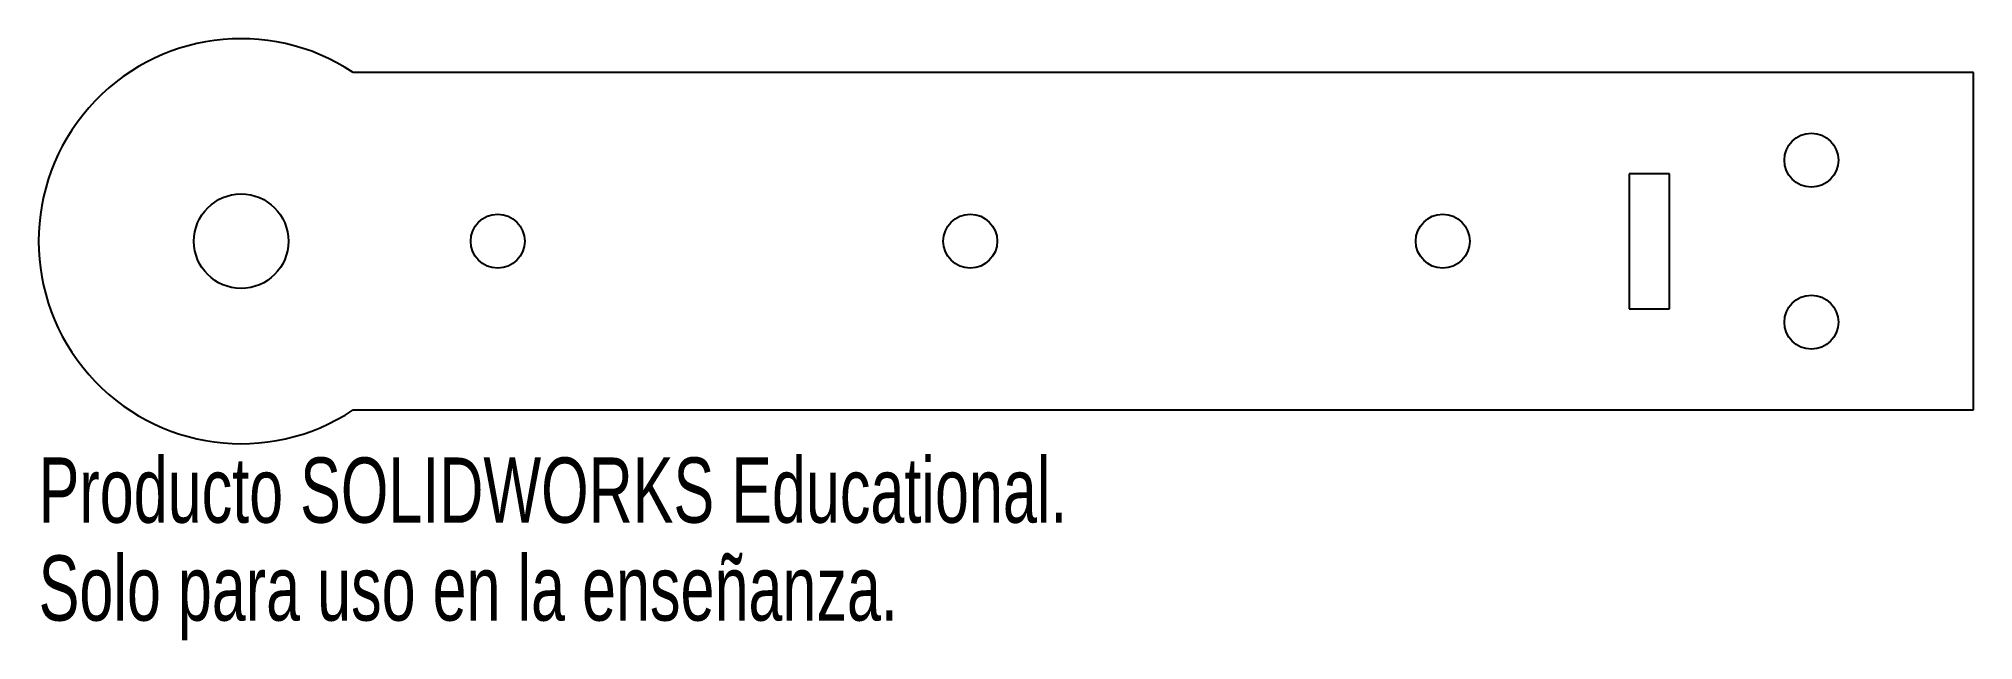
# Model space of a CAD drawing. Header units: millimetres. Extents: x -106 to 37, y -30 to 15.
import ezdxf

# ---------------------------------------------------------------- set-up
doc = ezdxf.new("R2010")
doc.units = ezdxf.units.MM
doc.styles.add('SLDTEXTSTYLE0', font='TXT', dxfattribs={"width": 0.7})

msp = doc.modelspace()

# ---------------------------------------------------------------- linework, layer by layer
at = {"color": 7, "linetype": 'Continuous', "lineweight": 25}
for p, q in [((36.81, 12.5), (-83.19, 12.5)), ((36.81, -12.5), (36.81, 12.5)), ((11.31, 5), (11.31, -5)), ((14.31, 5), (11.31, 5)), ((14.31, -5), (14.31, 5)), ((11.31, -5), (14.31, -5)), ((-83.19, -12.5), (36.81, -12.5))]:
    msp.add_line(p, q, dxfattribs=at)
for centre, radius in [((24.81, 6), 2), ((-91.49, 0), 3.5), ((-72.49, 0), 2), ((-37.49, 0), 2), ((-2.49, 0), 2), ((24.81, -6), 2)]:
    msp.add_circle(centre, radius, dxfattribs=at)
msp.add_arc((-91.49, 0), 15, 56.4427, 303.5573, dxfattribs=at)

# ---------------------------------------------------------------- texts
at = {"color": 7, "linetype": 'Continuous', "char_height": 4.8336, "attachment_point": 1, "style": 'SLDTEXTSTYLE0'}
for s, insert in [('Producto SOLIDWORKS Educational.', (-106.49, -16.02)), ('Solo para uso en la enseñanza.', (-106.49, -23.27))]:
    msp.add_mtext(s, dxfattribs=dict(at, insert=insert))

doc.saveas('drawing.dxf')
